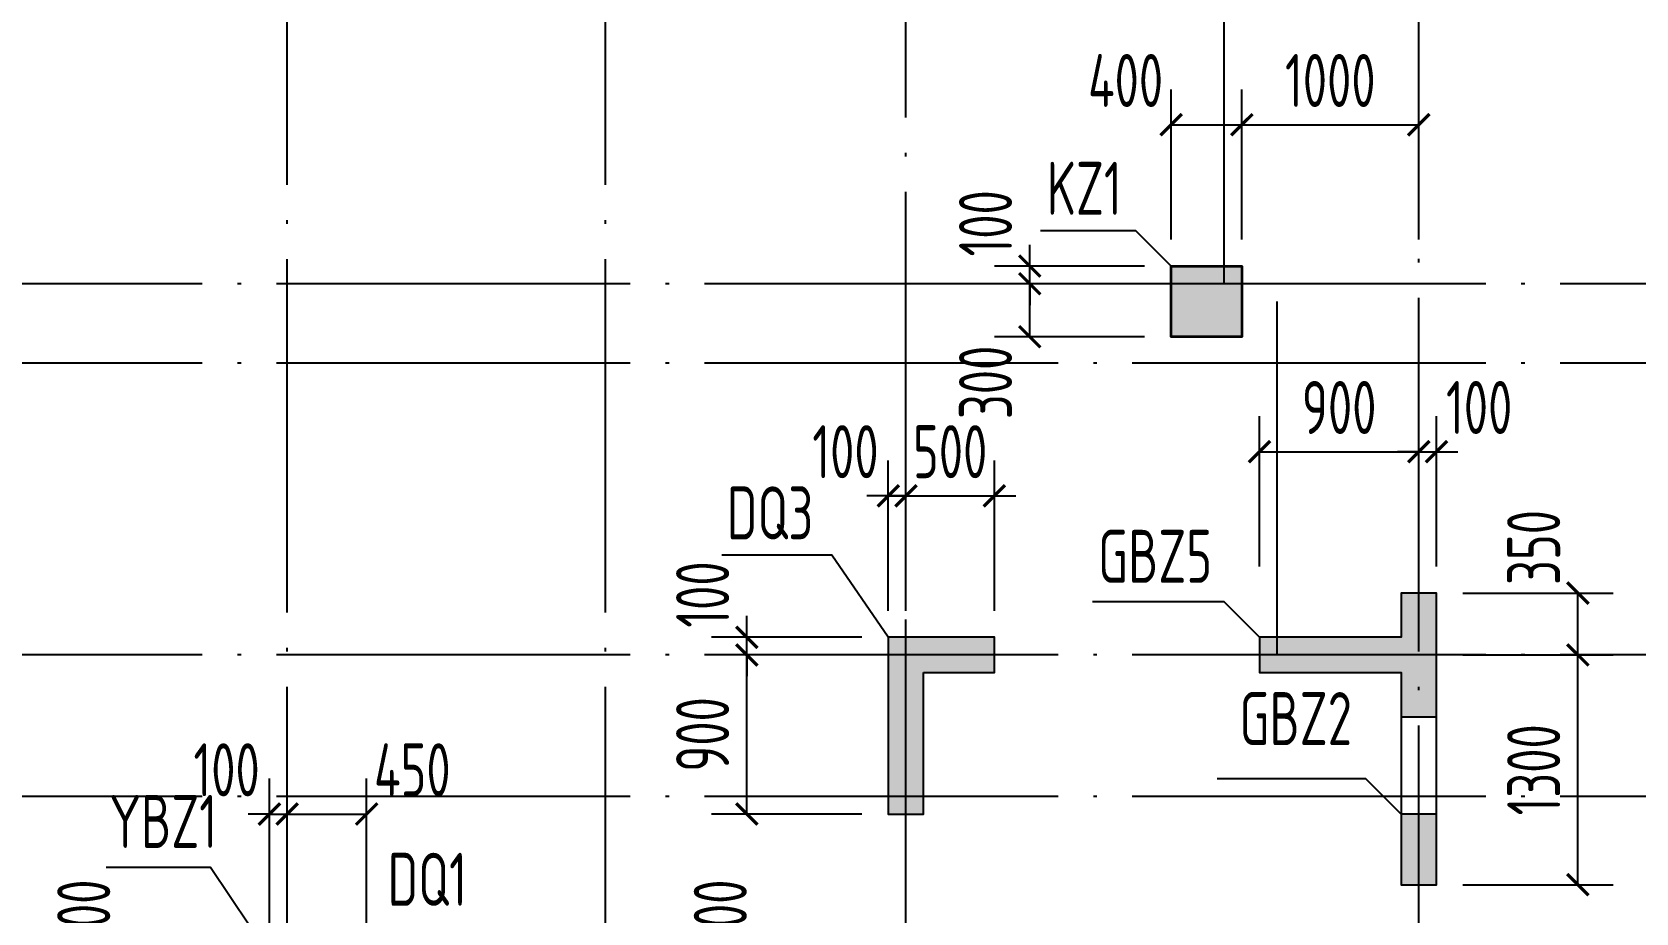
# Model space of a CAD drawing. Extents: x -655480 to 203344, y -294099 to 287156.
# Drawn here: x -275815 to -266744, y 139014 to 143997 of the extents above; entities that cross this region are included whole.
import ezdxf
from ezdxf.enums import TextEntityAlignment as Align

# ---------------------------------------------------------------- set-up
doc = ezdxf.new("R2010")
doc.units = 0
doc.header["$LTSCALE"] = 1000
doc.linetypes.add('DOTE', pattern=[2.42, 2, -0.2, 0.02, -0.2])
doc.layers.get('0').update_dxf_attribs({"linetype": 'CONTINUOUS'})
doc.layers.get('DEFPOINTS').update_dxf_attribs({"linetype": 'CONTINUOUS'})
for name, color, linetype in [('A-DOTE', 10, 'DOTE'), ('COLU_DE_TEXT', 7, 'CONTINUOUS'), ('LABEL', 1, 'CONTINUOUS'), ('S-Q墙实线', 6, 'CONTINUOUS'), ('S-Q墙标注', 3, 'CONTINUOUS'), ('S-X详图填充', 252, 'CONTINUOUS'), ('S-X详图实线', 4, 'CONTINUOUS'), ('S-Z柱实线', 6, 'CONTINUOUS'), ('S-Z柱编号', 6, 'CONTINUOUS')]:
    doc.layers.add(name, color=color, linetype=linetype)
doc.styles.add('TSSD_REIN', font='tssdeng.shx', dxfattribs={"width": 0.7, "height": 300, "bigfont": 'tssdchn.shx'})
doc.styles.add('结构文字', font='zstxt.shx', dxfattribs={"width": 0.7, "bigfont": 'zshz.shx'})
doc.dimstyles.new('STRUCK', dxfattribs={"dimtxt": 400, "dimasz": 121, "dimexe": 200, "dimexo": 150, "dimgap": 115, "dimtad": 1, "dimdec": 0, "dimdsep": 46, "dimtxsty": '结构文字', "dimblk": 'ARCHTICK', "dimcen": 400, "dimclrd": 3, "dimclre": 3, "dimclrt": 7, "dimadec": 0, "dimazin": 0, "dimtfac": 1, "dimtdec": 0, "dimtix": 1, "dimtmove": 2, "dimatfit": 3, "dimldrblk": '_DIMX', "dimfxl": 1, "dimtolj": 1, "dimtzin": 0, "dimarcsym": 0})

# ---------------------------------------------------------------- blocks, each defined once
blk = doc.blocks.new('20210726.16350016')
at = {"layer": 'A-DOTE'}
for p, q in [((34300, 10900), (34300, 21100)), ((36100, 10900), (36100, 21100)), ((37800, 13700), (37800, 21100)), ((39600, 17600), (39600, 21100)), ((40700, 13100.3), (40700, 21100)), ((55600, 17600), (3600, 17600)), ((39900, 15500), (39900, 17600)), ((55600, 17150), (3600, 17150)), ((55600, 15500), (3600, 15500)), ((55600, 14700), (3600, 14700))]:
    blk.add_line(p, q, dxfattribs=at)
blk = doc.blocks.new('_ArchTick')
at = {"color": 0, "linetype": 'ByBlock', "const_width": 0.15}
blk.add_lwpolyline([(-0.5, -0.5), (0.5, 0.5)], dxfattribs=at)
blk = doc.blocks.new('*D2014')
at = {"layer": 'DEFPOINTS', "color": 0, "transparency": 16777216}
for p in [(-275272.5, 138773.3), (-274472.5, 138773.3), (-274472.5, 138673.3)]:
    blk.add_point(p, dxfattribs=at)
at = {"layer": 'S-Q墙标注', "color": 3, "lineweight": -2, "transparency": 16777216}
for p, q in [((-275272.5, 138773.3), (-275272.5, 138894.3)), ((-274622.5, 138773.3), (-275472.5, 138773.3)), ((-275272.5, 138673.3), (-275272.5, 138773.3)), ((-274622.5, 138673.3), (-275472.5, 138673.3)), ((-275272.5, 138673.3), (-275272.5, 138552.3))]:
    blk.add_line(p, q, dxfattribs=at)
at = {"layer": 'S-Q墙标注', "color": 3, "lineweight": -2, "transparency": 16777216, "xscale": 121, "yscale": 121, "zscale": 121}
for p, rotation in [((-275272.5, 138773.3), 270), ((-275272.5, 138673.3), 90)]:
    blk.add_blockref('_ArchTick', p, dxfattribs=dict(at, rotation=rotation))
at = {"layer": 'S-Q墙标注', "color": 7, "transparency": 16777216, "insert": (-275522.5, 139015.2), "char_height": 300, "attachment_point": 5, "rotation": 90, "style": 'TSSD_REIN'}
blk.add_mtext('\\A1;100', dxfattribs=at)
blk = doc.blocks.new('_DIMX')
blk.add_line((-150, 0), (150, 0))
at = {"const_width": 50}
blk.add_lwpolyline([(-70, -70), (70, 70)], dxfattribs=at)
blk = doc.blocks.new('*D2015')
at = {"layer": 'DEFPOINTS', "color": 0, "transparency": 16777216}
for p in [(-274372.5, 139573.3), (-274472.5, 138773.3), (-274372.5, 138773.3)]:
    blk.add_point(p, dxfattribs=at)
at = {"layer": 'S-Q墙标注', "color": 3, "lineweight": -2, "transparency": 16777216}
for p, q in [((-274472.5, 138923.3), (-274472.5, 139773.3)), ((-274372.5, 138923.3), (-274372.5, 139773.3)), ((-274472.5, 139573.3), (-274593.5, 139573.3)), ((-274472.5, 139573.3), (-274372.5, 139573.3)), ((-274372.5, 139573.3), (-274251.5, 139573.3))]:
    blk.add_line(p, q, dxfattribs=at)
at = {"layer": 'S-Q墙标注', "color": 3, "lineweight": -2, "transparency": 16777216, "xscale": 121, "yscale": 121, "zscale": 121}
blk.add_blockref('_ArchTick', (-274472.5, 139573.3), dxfattribs=at)
at = {"layer": 'S-Q墙标注', "color": 3, "lineweight": -2, "transparency": 16777216, "xscale": 121, "yscale": 121, "zscale": 121, "rotation": 180}
blk.add_blockref('_ArchTick', (-274372.5, 139573.3), dxfattribs=at)
at = {"layer": 'S-Q墙标注', "color": 7, "transparency": 16777216, "insert": (-274714.4, 139823.3), "char_height": 300, "attachment_point": 5, "style": 'TSSD_REIN'}
blk.add_mtext('\\A1;100', dxfattribs=at)
blk = doc.blocks.new('*D2016')
at = {"layer": 'DEFPOINTS', "color": 0, "transparency": 16777216}
for p in [(-273922.5, 139573.3), (-274372.5, 138773.3), (-273922.5, 138773.3)]:
    blk.add_point(p, dxfattribs=at)
at = {"layer": 'S-Q墙标注', "color": 3, "lineweight": -2, "transparency": 16777216}
for p, q in [((-274372.5, 138923.3), (-274372.5, 139773.3)), ((-273922.5, 138923.3), (-273922.5, 139773.3)), ((-274372.5, 139573.3), (-273922.5, 139573.3))]:
    blk.add_line(p, q, dxfattribs=at)
at = {"layer": 'S-Q墙标注', "color": 3, "lineweight": -2, "transparency": 16777216, "xscale": 121, "yscale": 121, "zscale": 121, "rotation": 180}
blk.add_blockref('_ArchTick', (-274372.5, 139573.3), dxfattribs=at)
at = {"layer": 'S-Q墙标注', "color": 3, "lineweight": -2, "transparency": 16777216, "xscale": 121, "yscale": 121, "zscale": 121}
blk.add_blockref('_ArchTick', (-273922.5, 139573.3), dxfattribs=at)
at = {"layer": 'S-Q墙标注', "color": 7, "transparency": 16777216, "insert": (-273664.4, 139823.3), "char_height": 300, "attachment_point": 5, "style": 'TSSD_REIN'}
blk.add_mtext('\\A1;450', dxfattribs=at)
blk = doc.blocks.new('*D2018')
at = {"layer": 'DEFPOINTS', "color": 0, "transparency": 16777216}
for p in [(-272472.5, 138773.3), (-271672.5, 138773.3), (-272472.5, 138673.3)]:
    blk.add_point(p, dxfattribs=at)
at = {"layer": 'S-Q墙标注', "color": 3, "lineweight": -2, "transparency": 16777216}
for p, q in [((-271672.5, 138773.3), (-271672.5, 138894.3)), ((-272322.5, 138773.3), (-271472.5, 138773.3)), ((-271672.5, 138673.3), (-271672.5, 138773.3)), ((-272322.5, 138673.3), (-271472.5, 138673.3)), ((-271672.5, 138673.3), (-271672.5, 138552.3))]:
    blk.add_line(p, q, dxfattribs=at)
at = {"layer": 'S-Q墙标注', "color": 3, "lineweight": -2, "transparency": 16777216, "xscale": 121, "yscale": 121, "zscale": 121}
for p, rotation in [((-271672.5, 138773.3), 270), ((-271672.5, 138673.3), 90)]:
    blk.add_blockref('_ArchTick', p, dxfattribs=dict(at, rotation=rotation))
at = {"layer": 'S-Q墙标注', "color": 7, "transparency": 16777216, "insert": (-271922.5, 139015.2), "char_height": 300, "attachment_point": 5, "rotation": 90, "style": 'TSSD_REIN'}
blk.add_mtext('\\A1;100', dxfattribs=at)
blk = doc.blocks.new('*D2022')
at = {"layer": 'DEFPOINTS', "color": 0, "transparency": 16777216}
for p in [(-267872.5, 138473.5), (-267072.5, 138473.5), (-267872.5, 138073.5)]:
    blk.add_point(p, dxfattribs=at)
at = {"layer": 'S-Q墙标注', "color": 3, "lineweight": -2, "transparency": 16777216}
for p, q in [((-267722.5, 138473.5), (-266872.5, 138473.5)), ((-267072.5, 138073.5), (-267072.5, 138473.5)), ((-267722.5, 138073.5), (-266872.5, 138073.5))]:
    blk.add_line(p, q, dxfattribs=at)
at = {"layer": 'S-Q墙标注', "color": 3, "lineweight": -2, "transparency": 16777216, "xscale": 121, "yscale": 121, "zscale": 121}
for p, rotation in [((-267072.5, 138473.5), 90), ((-267072.5, 138073.5), 270)]:
    blk.add_blockref('_ArchTick', p, dxfattribs=dict(at, rotation=rotation))
at = {"layer": 'S-Q墙标注', "color": 7, "transparency": 16777216, "insert": (-267322.5, 138731.6), "char_height": 300, "attachment_point": 5, "rotation": 90, "style": 'TSSD_REIN'}
blk.add_mtext('\\A1;400', dxfattribs=at)
blk = doc.blocks.new('*D2025')
at = {"layer": 'DEFPOINTS', "color": 0, "transparency": 16777216}
for p in [(-271772.5, 140473.3), (-270972.5, 140473.3), (-270972.5, 139573.3)]:
    blk.add_point(p, dxfattribs=at)
at = {"layer": 'S-Q墙标注', "color": 3, "lineweight": -2, "transparency": 16777216}
for p, q in [((-271122.5, 140473.3), (-271972.5, 140473.3)), ((-271772.5, 139573.3), (-271772.5, 140473.3)), ((-271122.5, 139573.3), (-271972.5, 139573.3))]:
    blk.add_line(p, q, dxfattribs=at)
at = {"layer": 'S-Q墙标注', "color": 3, "lineweight": -2, "transparency": 16777216, "xscale": 121, "yscale": 121, "zscale": 121}
for p, rotation in [((-271772.5, 140473.3), 90), ((-271772.5, 139573.3), 270)]:
    blk.add_blockref('_ArchTick', p, dxfattribs=dict(at, rotation=rotation))
at = {"layer": 'S-Q墙标注', "color": 7, "transparency": 16777216, "insert": (-272022.5, 140023.3), "char_height": 300, "attachment_point": 5, "rotation": 90, "style": 'TSSD_REIN'}
blk.add_mtext('\\A1;900', dxfattribs=at)
blk = doc.blocks.new('*D2026')
at = {"layer": 'DEFPOINTS', "color": 0, "transparency": 16777216}
for p in [(-271772.5, 140573.3), (-270972.5, 140573.3), (-270972.5, 140473.3)]:
    blk.add_point(p, dxfattribs=at)
at = {"layer": 'S-Q墙标注', "color": 3, "lineweight": -2, "transparency": 16777216}
for p, q in [((-271772.5, 140573.3), (-271772.5, 140694.3)), ((-271122.5, 140573.3), (-271972.5, 140573.3)), ((-271772.5, 140473.3), (-271772.5, 140573.3)), ((-271122.5, 140473.3), (-271972.5, 140473.3)), ((-271772.5, 140473.3), (-271772.5, 140352.3))]:
    blk.add_line(p, q, dxfattribs=at)
at = {"layer": 'S-Q墙标注', "color": 3, "lineweight": -2, "transparency": 16777216, "xscale": 121, "yscale": 121, "zscale": 121}
for p, rotation in [((-271772.5, 140573.3), 270), ((-271772.5, 140473.3), 90)]:
    blk.add_blockref('_ArchTick', p, dxfattribs=dict(at, rotation=rotation))
at = {"layer": 'S-Q墙标注', "color": 7, "transparency": 16777216, "insert": (-272022.5, 140815.2), "char_height": 300, "attachment_point": 5, "rotation": 90, "style": 'TSSD_REIN'}
blk.add_mtext('\\A1;100', dxfattribs=at)
blk = doc.blocks.new('*D2027')
at = {"layer": 'DEFPOINTS', "color": 0, "transparency": 16777216}
for p in [(-270872.5, 141373.3), (-270972.5, 140573.3), (-270872.5, 140573.3)]:
    blk.add_point(p, dxfattribs=at)
at = {"layer": 'S-Q墙标注', "color": 3, "lineweight": -2, "transparency": 16777216}
for p, q in [((-270972.5, 140723.3), (-270972.5, 141573.3)), ((-270872.5, 140723.3), (-270872.5, 141573.3)), ((-270972.5, 141373.3), (-271093.5, 141373.3)), ((-270972.5, 141373.3), (-270872.5, 141373.3)), ((-270872.5, 141373.3), (-270751.5, 141373.3))]:
    blk.add_line(p, q, dxfattribs=at)
at = {"layer": 'S-Q墙标注', "color": 3, "lineweight": -2, "transparency": 16777216, "xscale": 121, "yscale": 121, "zscale": 121}
blk.add_blockref('_ArchTick', (-270972.5, 141373.3), dxfattribs=at)
at = {"layer": 'S-Q墙标注', "color": 3, "lineweight": -2, "transparency": 16777216, "xscale": 121, "yscale": 121, "zscale": 121, "rotation": 180}
blk.add_blockref('_ArchTick', (-270872.5, 141373.3), dxfattribs=at)
at = {"layer": 'S-Q墙标注', "color": 7, "transparency": 16777216, "insert": (-271214.4, 141623.3), "char_height": 300, "attachment_point": 5, "style": 'TSSD_REIN'}
blk.add_mtext('\\A1;100', dxfattribs=at)
blk = doc.blocks.new('*D2028')
at = {"layer": 'DEFPOINTS', "color": 0, "transparency": 16777216}
for p in [(-270372.6, 141373.3), (-270872.5, 140573.3), (-270372.6, 140573.3)]:
    blk.add_point(p, dxfattribs=at)
at = {"layer": 'S-Q墙标注', "color": 3, "lineweight": -2, "transparency": 16777216}
for p, q in [((-270872.5, 140723.3), (-270872.5, 141573.3)), ((-270372.6, 140723.3), (-270372.6, 141573.3)), ((-270872.5, 141373.3), (-270993.5, 141373.3)), ((-270872.5, 141373.3), (-270372.6, 141373.3)), ((-270372.6, 141373.3), (-270251.6, 141373.3))]:
    blk.add_line(p, q, dxfattribs=at)
at = {"layer": 'S-Q墙标注', "color": 3, "lineweight": -2, "transparency": 16777216, "xscale": 121, "yscale": 121, "zscale": 121}
blk.add_blockref('_ArchTick', (-270872.5, 141373.3), dxfattribs=at)
at = {"layer": 'S-Q墙标注', "color": 3, "lineweight": -2, "transparency": 16777216, "xscale": 121, "yscale": 121, "zscale": 121, "rotation": 180}
blk.add_blockref('_ArchTick', (-270372.6, 141373.3), dxfattribs=at)
at = {"layer": 'S-Q墙标注', "color": 7, "transparency": 16777216, "insert": (-270622.5, 141623.3), "char_height": 300, "attachment_point": 5, "style": 'TSSD_REIN'}
blk.add_mtext('\\A1;500', dxfattribs=at)
blk = doc.blocks.new('*D2372')
at = {"layer": 'DEFPOINTS', "color": 0, "transparency": 16777216}
for p in [(-270172.5, 142673.3), (-269372.5, 142673.3), (-269372.5, 142573.3)]:
    blk.add_point(p, dxfattribs=at)
at = {"layer": 'S-Q墙标注', "color": 3, "lineweight": -2, "transparency": 16777216}
for p, q in [((-270172.5, 142673.3), (-270172.5, 142794.3)), ((-269522.5, 142673.3), (-270372.5, 142673.3)), ((-270172.5, 142573.3), (-270172.5, 142673.3)), ((-269522.5, 142573.3), (-270372.5, 142573.3)), ((-270172.5, 142573.3), (-270172.5, 142452.3))]:
    blk.add_line(p, q, dxfattribs=at)
at = {"layer": 'S-Q墙标注', "color": 3, "lineweight": -2, "transparency": 16777216, "xscale": 121, "yscale": 121, "zscale": 121}
for p, rotation in [((-270172.5, 142673.3), 270), ((-270172.5, 142573.3), 90)]:
    blk.add_blockref('_ArchTick', p, dxfattribs=dict(at, rotation=rotation))
at = {"layer": 'S-Q墙标注', "color": 7, "transparency": 16777216, "insert": (-270422.5, 142915.2), "char_height": 300, "attachment_point": 5, "rotation": 90, "style": 'TSSD_REIN'}
blk.add_mtext('\\A1;100', dxfattribs=at)
blk = doc.blocks.new('*D2375')
at = {"layer": 'DEFPOINTS', "color": 0, "transparency": 16777216}
for p in [(-270172.5, 142573.3), (-269372.5, 142573.3), (-269372.5, 142273.3)]:
    blk.add_point(p, dxfattribs=at)
at = {"layer": 'S-Q墙标注', "color": 3, "lineweight": -2, "transparency": 16777216}
for p, q in [((-269522.5, 142573.3), (-270372.5, 142573.3)), ((-270172.5, 142273.3), (-270172.5, 142573.3)), ((-269522.5, 142273.3), (-270372.5, 142273.3))]:
    blk.add_line(p, q, dxfattribs=at)
at = {"layer": 'S-Q墙标注', "color": 3, "lineweight": -2, "transparency": 16777216, "xscale": 121, "yscale": 121, "zscale": 121}
for p, rotation in [((-270172.5, 142573.3), 90), ((-270172.5, 142273.3), 270)]:
    blk.add_blockref('_ArchTick', p, dxfattribs=dict(at, rotation=rotation))
at = {"layer": 'S-Q墙标注', "color": 7, "transparency": 16777216, "insert": (-270422.5, 142015.2), "char_height": 300, "attachment_point": 5, "rotation": 90, "style": 'TSSD_REIN'}
blk.add_mtext('\\A1;300', dxfattribs=at)
blk = doc.blocks.new('*D2376')
at = {"layer": 'DEFPOINTS', "color": 0, "transparency": 16777216}
for p in [(-268972.5, 143473.3), (-269372.5, 142673.3), (-268972.5, 142673.3)]:
    blk.add_point(p, dxfattribs=at)
at = {"layer": 'S-Q墙标注', "color": 3, "lineweight": -2, "transparency": 16777216}
for p, q in [((-269372.5, 142823.3), (-269372.5, 143673.3)), ((-268972.5, 142823.3), (-268972.5, 143673.3)), ((-269372.5, 143473.3), (-268972.5, 143473.3))]:
    blk.add_line(p, q, dxfattribs=at)
at = {"layer": 'S-Q墙标注', "color": 3, "lineweight": -2, "transparency": 16777216, "xscale": 121, "yscale": 121, "zscale": 121, "rotation": 180}
blk.add_blockref('_ArchTick', (-269372.5, 143473.3), dxfattribs=at)
at = {"layer": 'S-Q墙标注', "color": 3, "lineweight": -2, "transparency": 16777216, "xscale": 121, "yscale": 121, "zscale": 121}
blk.add_blockref('_ArchTick', (-268972.5, 143473.3), dxfattribs=at)
at = {"layer": 'S-Q墙标注', "color": 7, "transparency": 16777216, "insert": (-269630.6, 143723.3), "char_height": 300, "attachment_point": 5, "style": 'TSSD_REIN'}
blk.add_mtext('\\A1;400', dxfattribs=at)
blk = doc.blocks.new('*D2378')
at = {"layer": 'DEFPOINTS', "color": 0, "transparency": 16777216}
for p in [(-267972.5, 143473.3), (-268972.5, 142673.3), (-267972.5, 142673.3)]:
    blk.add_point(p, dxfattribs=at)
at = {"layer": 'S-Q墙标注', "color": 3, "lineweight": -2, "transparency": 16777216}
for p, q in [((-268972.5, 142823.3), (-268972.5, 143673.3)), ((-267972.5, 142823.3), (-267972.5, 143673.3)), ((-268972.5, 143473.3), (-267972.5, 143473.3))]:
    blk.add_line(p, q, dxfattribs=at)
at = {"layer": 'S-Q墙标注', "color": 3, "lineweight": -2, "transparency": 16777216, "xscale": 121, "yscale": 121, "zscale": 121, "rotation": 180}
blk.add_blockref('_ArchTick', (-268972.5, 143473.3), dxfattribs=at)
at = {"layer": 'S-Q墙标注', "color": 3, "lineweight": -2, "transparency": 16777216, "xscale": 121, "yscale": 121, "zscale": 121}
blk.add_blockref('_ArchTick', (-267972.5, 143473.3), dxfattribs=at)
at = {"layer": 'S-Q墙标注', "color": 7, "transparency": 16777216, "insert": (-268472.5, 143723.3), "char_height": 300, "attachment_point": 5, "style": 'TSSD_REIN'}
blk.add_mtext('\\A1;1000', dxfattribs=at)
blk = doc.blocks.new('*D2402')
at = {"layer": 'DEFPOINTS', "color": 0, "transparency": 16777216}
for p in [(-267872.5, 140473.3), (-267072.5, 140473.3), (-267872.5, 139173.3)]:
    blk.add_point(p, dxfattribs=at)
at = {"layer": 'S-Q墙标注', "color": 3, "lineweight": -2, "transparency": 16777216}
for p, q in [((-267722.5, 140473.3), (-266872.5, 140473.3)), ((-267072.5, 139173.3), (-267072.5, 140473.3)), ((-267722.5, 139173.3), (-266872.5, 139173.3))]:
    blk.add_line(p, q, dxfattribs=at)
at = {"layer": 'S-Q墙标注', "color": 3, "lineweight": -2, "transparency": 16777216, "xscale": 121, "yscale": 121, "zscale": 121}
for p, rotation in [((-267072.5, 140473.3), 90), ((-267072.5, 139173.3), 270)]:
    blk.add_blockref('_ArchTick', p, dxfattribs=dict(at, rotation=rotation))
at = {"layer": 'S-Q墙标注', "color": 7, "transparency": 16777216, "insert": (-267322.5, 139823.3), "char_height": 300, "attachment_point": 5, "rotation": 90, "style": 'TSSD_REIN'}
blk.add_mtext('\\A1;1300', dxfattribs=at)
blk = doc.blocks.new('*D2403')
at = {"layer": 'DEFPOINTS', "color": 0, "transparency": 16777216}
for p in [(-267872.5, 140823.3), (-267072.5, 140823.3), (-267872.5, 140473.3)]:
    blk.add_point(p, dxfattribs=at)
at = {"layer": 'S-Q墙标注', "color": 3, "lineweight": -2, "transparency": 16777216}
for p, q in [((-267722.5, 140823.3), (-266872.5, 140823.3)), ((-267072.5, 140473.3), (-267072.5, 140823.3)), ((-267722.5, 140473.3), (-266872.5, 140473.3))]:
    blk.add_line(p, q, dxfattribs=at)
at = {"layer": 'S-Q墙标注', "color": 3, "lineweight": -2, "transparency": 16777216, "xscale": 121, "yscale": 121, "zscale": 121}
for p, rotation in [((-267072.5, 140823.3), 90), ((-267072.5, 140473.3), 270)]:
    blk.add_blockref('_ArchTick', p, dxfattribs=dict(at, rotation=rotation))
at = {"layer": 'S-Q墙标注', "color": 7, "transparency": 16777216, "insert": (-267322.5, 141081.4), "char_height": 300, "attachment_point": 5, "rotation": 90, "style": 'TSSD_REIN'}
blk.add_mtext('\\A1;350', dxfattribs=at)
blk = doc.blocks.new('*D2404')
at = {"layer": 'DEFPOINTS', "color": 0, "transparency": 16777216}
for p in [(-267972.5, 141623.3), (-268872.6, 140823.3), (-267972.5, 140823.3)]:
    blk.add_point(p, dxfattribs=at)
at = {"layer": 'S-Q墙标注', "color": 3, "lineweight": -2, "transparency": 16777216}
for p, q in [((-268872.6, 140973.3), (-268872.6, 141823.3)), ((-267972.5, 140973.3), (-267972.5, 141823.3)), ((-268872.6, 141623.3), (-267972.5, 141623.3))]:
    blk.add_line(p, q, dxfattribs=at)
at = {"layer": 'S-Q墙标注', "color": 3, "lineweight": -2, "transparency": 16777216, "xscale": 121, "yscale": 121, "zscale": 121, "rotation": 180}
blk.add_blockref('_ArchTick', (-268872.6, 141623.3), dxfattribs=at)
at = {"layer": 'S-Q墙标注', "color": 3, "lineweight": -2, "transparency": 16777216, "xscale": 121, "yscale": 121, "zscale": 121}
blk.add_blockref('_ArchTick', (-267972.5, 141623.3), dxfattribs=at)
at = {"layer": 'S-Q墙标注', "color": 7, "transparency": 16777216, "insert": (-268422.6, 141873.3), "char_height": 300, "attachment_point": 5, "style": 'TSSD_REIN'}
blk.add_mtext('\\A1;900', dxfattribs=at)
blk = doc.blocks.new('*D2405')
at = {"layer": 'DEFPOINTS', "color": 0, "transparency": 16777216}
for p in [(-267872.5, 141623.3), (-267972.5, 140823.3), (-267872.5, 140823.3)]:
    blk.add_point(p, dxfattribs=at)
at = {"layer": 'S-Q墙标注', "color": 3, "lineweight": -2, "transparency": 16777216}
for p, q in [((-267972.5, 140973.3), (-267972.5, 141823.3)), ((-267872.5, 140973.3), (-267872.5, 141823.3)), ((-267972.5, 141623.3), (-268093.5, 141623.3)), ((-267972.5, 141623.3), (-267872.5, 141623.3)), ((-267872.5, 141623.3), (-267751.5, 141623.3))]:
    blk.add_line(p, q, dxfattribs=at)
at = {"layer": 'S-Q墙标注', "color": 3, "lineweight": -2, "transparency": 16777216, "xscale": 121, "yscale": 121, "zscale": 121}
blk.add_blockref('_ArchTick', (-267972.5, 141623.3), dxfattribs=at)
at = {"layer": 'S-Q墙标注', "color": 3, "lineweight": -2, "transparency": 16777216, "xscale": 121, "yscale": 121, "zscale": 121, "rotation": 180}
blk.add_blockref('_ArchTick', (-267872.5, 141623.3), dxfattribs=at)
at = {"layer": 'S-Q墙标注', "color": 7, "transparency": 16777216, "insert": (-267630.6, 141873.3), "char_height": 300, "attachment_point": 5, "style": 'TSSD_REIN'}
blk.add_mtext('\\A1;100', dxfattribs=at)

msp = doc.modelspace()

# ---------------------------------------------------------------- hatches: boundary and pattern name
at = {"layer": 'S-X详图填充'}
h = msp.add_hatch(color=256, dxfattribs=at)
h.dxf.hatch_style = 1
h.paths.add_polyline_path([(-269372.49, 142673.27), (-268972.49, 142673.27), (-268972.49, 142273.27), (-269372.49, 142273.27)])
h = msp.add_hatch(color=256, dxfattribs=at)
h.dxf.hatch_style = 1
h.paths.add_polyline_path([(-268072.49, 140122.81), (-267872.49, 140122.81), (-267872.49, 140823.27), (-268072.49, 140823.27), (-268072.49, 140573.27), (-268872.62, 140573.28), (-268872.62, 140373.28), (-268072.49, 140373.27)])
h = msp.add_hatch(color=256, dxfattribs=at)
h.dxf.hatch_style = 1
h.paths.add_polyline_path([(-270772.49, 140373.27), (-270372.58, 140373.27), (-270372.58, 140573.27), (-270972.49, 140573.27), (-270972.49, 139573.27), (-270772.49, 139573.27)])
h = msp.add_hatch(color=256, dxfattribs=at)
h.dxf.hatch_style = 1
h.paths.add_polyline_path([(-267872.49, 139573.27), (-268072.49, 139573.27), (-268072.49, 139173.27), (-267872.49, 139173.27)])

# ---------------------------------------------------------------- linework, layer by layer
at = {"layer": 'LABEL'}
msp.add_lwpolyline([(-269372.49, 142673.27), (-269572.49, 142873.27), (-270111.44, 142873.27)], dxfattribs=at)
at = {"layer": 'S-Q墙实线'}
msp.add_lwpolyline([(-267872.49, 140473.27), (-267872.49, 140823.27), (-268072.49, 140823.27), (-268072.49, 140573.27), (-268872.62, 140573.27), (-268872.62, 140373.27), (-268072.49, 140373.27), (-268072.49, 139173.27), (-267872.49, 139173.27), (-267872.49, 140473.27)], dxfattribs=at)
msp.add_lwpolyline([(-270772.49, 140373.27), (-270372.58, 140373.27), (-270372.58, 140573.27), (-270972.49, 140573.27), (-270972.49, 139573.27), (-270772.49, 139573.27)], close=True, dxfattribs=at)
at = {"layer": 'S-X详图实线'}
for points in [[(-269372.49, 142673.27), (-268972.49, 142673.27), (-268972.49, 142273.27), (-269372.49, 142273.27), (-269372.49, 142673.27)], [(-268072.49, 140122.81), (-267872.49, 140122.81), (-267872.49, 140823.27), (-268072.49, 140823.27), (-268072.49, 140573.27), (-268872.62, 140573.27), (-268872.62, 140373.27), (-268072.49, 140373.27), (-268072.49, 140373.27)], [(-270772.49, 140373.27), (-270372.58, 140373.27), (-270372.58, 140573.27), (-270972.49, 140573.27), (-270972.49, 139573.27), (-270772.49, 139573.27), (-270772.49, 140373.27)], [(-267872.49, 139573.27), (-268072.49, 139573.27), (-268072.49, 139173.27), (-267872.49, 139173.27), (-267872.49, 139573.27)]]:
    msp.add_lwpolyline(points, close=True, dxfattribs=at)
at = {"layer": 'S-Z柱实线', "lineweight": 35}
msp.add_lwpolyline([(-269372.49, 142673.27), (-268972.49, 142673.27), (-268972.49, 142273.27), (-269372.49, 142273.27)], close=True, dxfattribs=at)
at = {"layer": 'S-Z柱编号', "color": 7}
for points in [[(-270972.49, 140573.27), (-271292.2, 141038.34), (-271912.99, 141038.34)], [(-268872.16, 140573.28), (-269072.16, 140773.28), (-269818.24, 140773.28)], [(-268072.49, 139573.27), (-268272.49, 139773.27), (-269112.49, 139773.27)], [(-274472.48, 138773.27), (-274804.92, 139269.9), (-275394.76, 139269.9)]]:
    msp.add_lwpolyline(points, dxfattribs=at)

# ---------------------------------------------------------------- block references
at = {"layer": 'A-DOTE'}
msp.add_blockref('20210726.16350016', (-308672.49, 124973.23), dxfattribs=at)

# ---------------------------------------------------------------- texts
at = {"layer": 'COLU_DE_TEXT', "style": 'TSSD_REIN', "width": 0.7}
msp.add_text('KZ1', height=300, dxfattribs=at).set_placement((-270076.34, 142873.27), align=Align.BOTTOM_LEFT)
at = {"layer": 'S-Z柱编号', "color": 7, "style": 'TSSD_REIN', "width": 0.7}
for s, p in [('DQ3', (-271885.24, 141036.9)), ('GBZ5', (-269786.01, 140791.34)), ('GBZ2', (-268986.34, 139873.27)), ('YBZ1', (-275378.25, 139291.46)), ('DQ1', (-273803.49, 138964.01))]:
    msp.add_text(s, height=300, dxfattribs=at).set_placement(p, align=Align.BOTTOM_LEFT)

# ---------------------------------------------------------------- dimensions: what is measured, and where the dimension line sits
at = {"layer": 'S-Q墙标注'}
for base, p1, p2, picture, middle in [((-268972.49, 143473.27), (-269372.49, 142673.27), (-268972.49, 142673.27), '*D2376', (-269630.57, 143723.27)), ((-267872.49, 141623.27), (-267972.5, 140823.27), (-267872.49, 140823.27), '*D2405', (-267630.57, 141873.27)), ((-270872.49, 141373.27), (-270972.49, 140573.27), (-270872.49, 140573.27), '*D2027', (-271214.41, 141623.27)), ((-274372.49, 139573.27), (-274472.48, 138773.27), (-274372.49, 138773.27), '*D2015', (-274714.4, 139823.27)), ((-273922.48, 139573.27), (-274372.49, 138773.27), (-273922.48, 138773.27), '*D2016', (-273664.4, 139823.27))]:
    dim = msp.add_linear_dim(base=base, p1=p1, p2=p2, dimstyle='STRUCK', override={"dimtxt": 300, "dimgap": 100, "dimtxsty": 'TSSD_REIN'}, dxfattribs=at)
    dim.commit()
    dim.dimension.update_dxf_attribs({"geometry": picture, "text_midpoint": middle, "dimtype": 160})
for base, p1, p2, picture, middle in [((-267972.49, 143473.27), (-268972.49, 142673.27), (-267972.49, 142673.27), '*D2378', (-268472.49, 143723.27)), ((-267972.5, 141623.27), (-268872.62, 140823.27), (-267972.5, 140823.27), '*D2404', (-268422.56, 141873.27)), ((-270372.58, 141373.27), (-270872.49, 140573.27), (-270372.58, 140573.27), '*D2028', (-270622.53, 141623.27))]:
    dim = msp.add_linear_dim(base=base, p1=p1, p2=p2, dimstyle='STRUCK', override={"dimtxt": 300, "dimgap": 100, "dimtxsty": 'TSSD_REIN'}, dxfattribs=at)
    dim.commit()
    dim.dimension.update_dxf_attribs({"geometry": picture, "text_midpoint": middle})
for base, p1, p2, picture, middle in [((-270172.49, 142673.27), (-269372.49, 142573.27), (-269372.49, 142673.27), '*D2372', (-270422.49, 142915.2)), ((-270172.49, 142573.27), (-269372.49, 142273.27), (-269372.49, 142573.27), '*D2375', (-270422.49, 142015.2)), ((-267072.49, 140823.27), (-267872.49, 140473.27), (-267872.49, 140823.27), '*D2403', (-267322.49, 141081.35)), ((-271772.49, 140573.27), (-270972.49, 140473.27), (-270972.49, 140573.27), '*D2026', (-272022.49, 140815.2)), ((-275272.48, 138773.27), (-274472.48, 138673.27), (-274472.48, 138773.27), '*D2014', (-275522.48, 139015.2)), ((-271672.48, 138773.27), (-272472.48, 138673.27), (-272472.48, 138773.27), '*D2018', (-271922.48, 139015.2)), ((-267072.49, 138473.54), (-267872.49, 138073.54), (-267872.49, 138473.54), '*D2022', (-267322.49, 138731.62))]:
    dim = msp.add_linear_dim(base=base, p1=p1, p2=p2, angle=90, dimstyle='STRUCK', override={"dimtxt": 300, "dimgap": 100, "dimtxsty": 'TSSD_REIN'}, dxfattribs=at)
    dim.commit()
    dim.dimension.update_dxf_attribs({"geometry": picture, "text_midpoint": middle, "dimtype": 160})
for base, p1, p2, picture, middle in [((-271772.49, 140473.27), (-270972.49, 139573.27), (-270972.49, 140473.27), '*D2025', (-272022.49, 140023.27)), ((-267072.49, 140473.27), (-267872.49, 139173.27), (-267872.49, 140473.27), '*D2402', (-267322.49, 139823.27))]:
    dim = msp.add_linear_dim(base=base, p1=p1, p2=p2, angle=90, dimstyle='STRUCK', override={"dimtxt": 300, "dimgap": 100, "dimtxsty": 'TSSD_REIN'}, dxfattribs=at)
    dim.commit()
    dim.dimension.update_dxf_attribs({"geometry": picture, "text_midpoint": middle})

doc.saveas('drawing.dxf')
